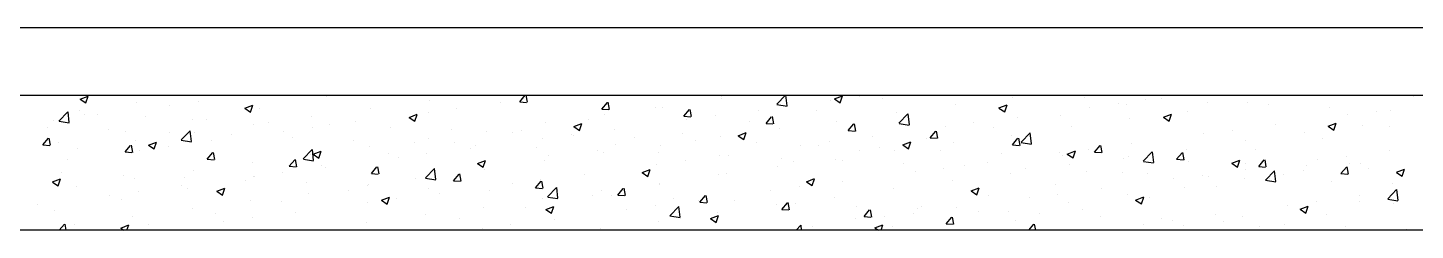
# Model space of a CAD drawing. Header units: millimetres. Extents: x 400382 to 401267, y 4543945 to 4544126.
# Drawn here: x 400748.623 to 400751.702, y 4543957.219 to 4543957.669 of the extents above; entities that cross this region are included whole.
import ezdxf

# ---------------------------------------------------------------- set-up
doc = ezdxf.new("R2010")
doc.units = ezdxf.units.MM
doc.layers.add('görünüş prota', color=4, linetype='Continuous')
doc.layers.add('kesit tarama prota', color=252, linetype='Continuous')

msp = doc.modelspace()

# ---------------------------------------------------------------- linework, layer by layer
at = {"layer": 'görünüş prota'}
for p, q in [((400789.12779, 4543957.66944), (400713.76012, 4543957.66944)), ((400713.76012, 4543957.51944), (400789.12779, 4543957.51944)), ((400789.12779, 4543957.21944), (400713.76012, 4543957.21944))]:
    msp.add_line(p, q, dxfattribs=at)
at = {"layer": 'kesit tarama prota', "color": 253, "linetype": 'Continuous'}
for p, q in [((400748.73947, 4543957.51086), (400748.7521, 4543957.50233)), ((400748.7395, 4543957.51092), (400748.75728, 4543957.51774)), ((400748.75214, 4543957.50232), (400748.75729, 4543957.51767)), ((400749.00152, 4543957.50553), (400749.00152, 4543957.50553)), ((400749.09772, 4543957.5182), (400749.09772, 4543957.5182)), ((400749.28487, 4543957.51573), (400749.28487, 4543957.51573)), ((400749.51502, 4543957.50826), (400749.51502, 4543957.50826)), ((400749.54714, 4543957.51944), (400749.54778, 4543957.51938)), ((400749.71478, 4543957.50476), (400749.72703, 4543957.51935)), ((400749.71478, 4543957.50477), (400749.72996, 4543957.50344)), ((400749.73159, 4543957.50374), (400749.72869, 4543957.51944)), ((400749.89697, 4543957.48882), (400749.90921, 4543957.50341)), ((400749.91377, 4543957.4878), (400749.91083, 4543957.50372)), ((400750.16279, 4543957.5122), (400750.16279, 4543957.5122)), ((400750.16316, 4543957.51674), (400750.16316, 4543957.51674)), ((400750.28509, 4543957.4993), (400750.30441, 4543957.51944)), ((400750.30807, 4543957.49584), (400750.30532, 4543957.51944)), ((400750.40528, 4543957.50758), (400750.40528, 4543957.50758)), ((400750.41301, 4543957.51141), (400750.42564, 4543957.50289)), ((400750.41304, 4543957.51147), (400750.43082, 4543957.5183)), ((400750.42568, 4543957.50287), (400750.43083, 4543957.51822)), ((400750.46887, 4543957.51595), (400750.46887, 4543957.51595)), ((400750.52028, 4543957.51182), (400750.52028, 4543957.51182)), ((400750.80904, 4543957.51498), (400750.80904, 4543957.51498)), ((400750.96847, 4543957.51498), (400750.96847, 4543957.51498)), ((400751.10406, 4543957.50925), (400751.10406, 4543957.50925)), ((400751.13864, 4543957.51274), (400751.13864, 4543957.51274)), ((400751.23965, 4543957.50352), (400751.23965, 4543957.50352)), ((400751.69569, 4543957.51944), (400751.69875, 4543957.51917)), ((400748.69229, 4543957.46208), (400748.71207, 4543957.4827)), ((400748.71527, 4543957.45862), (400748.71246, 4543957.48275)), ((400748.73684, 4543957.48644), (400748.73684, 4543957.48644)), ((400748.74956, 4543957.47685), (400748.74956, 4543957.47685)), ((400748.77752, 4543957.47604), (400748.77752, 4543957.47604)), ((400748.86514, 4543957.5027), (400748.86514, 4543957.5027)), ((400748.93793, 4543957.49716), (400748.93793, 4543957.49716)), ((400749.1045, 4543957.49051), (400749.11713, 4543957.48199)), ((400749.10453, 4543957.49057), (400749.12231, 4543957.4974)), ((400749.11717, 4543957.48198), (400749.12232, 4543957.49733)), ((400749.13674, 4543957.49031), (400749.13674, 4543957.49031)), ((400749.38461, 4543957.49038), (400749.38461, 4543957.49038)), ((400749.46956, 4543957.47023), (400749.48734, 4543957.47706)), ((400749.4822, 4543957.46163), (400749.48735, 4543957.47698)), ((400749.51151, 4543957.48129), (400749.51151, 4543957.48129)), ((400749.57509, 4543957.48966), (400749.57509, 4543957.48966)), ((400749.67129, 4543957.50233), (400749.67129, 4543957.50233)), ((400749.89697, 4543957.48883), (400749.91215, 4543957.4875)), ((400749.90256, 4543957.4769), (400749.90256, 4543957.4769)), ((400750.01503, 4543957.49131), (400750.01503, 4543957.49131)), ((400750.03086, 4543957.49316), (400750.03086, 4543957.49316)), ((400750.07915, 4543957.47288), (400750.0914, 4543957.48747)), ((400750.07915, 4543957.47289), (400750.09433, 4543957.47156)), ((400750.09595, 4543957.47186), (400750.09302, 4543957.48778)), ((400750.14867, 4543957.47379), (400750.14867, 4543957.47379)), ((400750.24487, 4543957.48646), (400750.24487, 4543957.48646)), ((400750.28537, 4543957.49869), (400750.30796, 4543957.49518)), ((400750.37215, 4543957.48639), (400750.37215, 4543957.48639)), ((400750.55033, 4543957.48084), (400750.55033, 4543957.48084)), ((400750.55616, 4543957.45726), (400750.57595, 4543957.47787)), ((400750.57914, 4543957.4538), (400750.57634, 4543957.47792)), ((400750.68074, 4543957.49872), (400750.68074, 4543957.49872)), ((400750.77804, 4543957.49107), (400750.79067, 4543957.48255)), ((400750.77807, 4543957.49113), (400750.79585, 4543957.49795)), ((400750.79071, 4543957.48253), (400750.79586, 4543957.49788)), ((400750.91354, 4543957.47379), (400750.91354, 4543957.47379)), ((400750.97886, 4543957.4917), (400750.97886, 4543957.4917)), ((400751.04245, 4543957.50008), (400751.04245, 4543957.50008)), ((400751.06167, 4543957.49921), (400751.06167, 4543957.49921)), ((400751.1431, 4543957.47079), (400751.16088, 4543957.47761)), ((400751.15574, 4543957.46219), (400751.16089, 4543957.47754)), ((400751.19659, 4543957.48362), (400751.19659, 4543957.48362)), ((400751.32851, 4543957.50266), (400751.32851, 4543957.50266)), ((400751.37524, 4543957.49779), (400751.37524, 4543957.49779)), ((400751.51083, 4543957.49207), (400751.51083, 4543957.49207)), ((400751.55244, 4543957.47583), (400751.55244, 4543957.47583)), ((400751.61602, 4543957.48421), (400751.61602, 4543957.48421)), ((400751.64642, 4543957.48634), (400751.64642, 4543957.48634)), ((400748.66752, 4543957.44846), (400748.66752, 4543957.44846)), ((400748.68132, 4543957.46338), (400748.68132, 4543957.46338)), ((400748.69257, 4543957.46147), (400748.71516, 4543957.45797)), ((400748.80311, 4543957.44273), (400748.80311, 4543957.44273)), ((400748.88515, 4543957.47112), (400748.88515, 4543957.47112)), ((400748.98861, 4543957.46488), (400748.98861, 4543957.46488)), ((400749.02074, 4543957.46539), (400749.02074, 4543957.46539)), ((400749.12438, 4543957.45508), (400749.12438, 4543957.45508)), ((400749.15633, 4543957.45966), (400749.15633, 4543957.45966)), ((400749.25268, 4543957.47134), (400749.25268, 4543957.47134)), ((400749.2549, 4543957.44751), (400749.2549, 4543957.44751)), ((400749.29192, 4543957.45393), (400749.29192, 4543957.45393)), ((400749.35109, 4543957.46017), (400749.35109, 4543957.46017)), ((400749.42751, 4543957.4482), (400749.42751, 4543957.4482)), ((400749.46953, 4543957.47017), (400749.48216, 4543957.46165)), ((400749.5631, 4543957.44247), (400749.5631, 4543957.44247)), ((400749.77215, 4543957.45901), (400749.77215, 4543957.45901)), ((400749.83456, 4543957.44983), (400749.8472, 4543957.44131)), ((400749.83459, 4543957.44989), (400749.85237, 4543957.45672)), ((400749.84724, 4543957.44129), (400749.85239, 4543957.45664)), ((400749.8669, 4543957.46589), (400749.8669, 4543957.46589)), ((400749.92467, 4543957.4443), (400749.92467, 4543957.4443)), ((400750.08508, 4543957.46542), (400750.08508, 4543957.46542)), ((400750.22402, 4543957.46097), (400750.22402, 4543957.46097)), ((400750.26134, 4543957.45694), (400750.27358, 4543957.47153)), ((400750.26134, 4543957.45695), (400750.27652, 4543957.45562)), ((400750.27814, 4543957.45592), (400750.2752, 4543957.47184)), ((400750.29011, 4543957.44553), (400750.29011, 4543957.44553)), ((400750.41841, 4543957.46179), (400750.41841, 4543957.46179)), ((400750.44352, 4543957.441), (400750.45576, 4543957.45559)), ((400750.46032, 4543957.43998), (400750.45739, 4543957.4559)), ((400750.55645, 4543957.45664), (400750.57904, 4543957.45314)), ((400750.65866, 4543957.44955), (400750.65866, 4543957.44955)), ((400750.72225, 4543957.45792), (400750.72225, 4543957.45792)), ((400750.76541, 4543957.44836), (400750.76541, 4543957.44836)), ((400750.81845, 4543957.47059), (400750.81845, 4543957.47059)), ((400750.93788, 4543957.44947), (400750.93788, 4543957.44947)), ((400751.06829, 4543957.46736), (400751.06829, 4543957.46736)), ((400751.14307, 4543957.47073), (400751.1557, 4543957.4622)), ((400751.29582, 4543957.44205), (400751.29582, 4543957.44205)), ((400751.39202, 4543957.45471), (400751.39202, 4543957.45471)), ((400751.5081, 4543957.45038), (400751.52074, 4543957.44186)), ((400751.50813, 4543957.45044), (400751.52591, 4543957.45727)), ((400751.52077, 4543957.44185), (400751.52592, 4543957.45719)), ((400751.58413, 4543957.45225), (400751.58413, 4543957.45225)), ((400751.6437, 4543957.44937), (400751.6437, 4543957.44937)), ((400748.65692, 4543957.40934), (400748.66916, 4543957.42393)), ((400748.67372, 4543957.40832), (400748.67079, 4543957.42424)), ((400748.69236, 4543957.41403), (400748.69236, 4543957.41403)), ((400748.84048, 4543957.43945), (400748.84048, 4543957.43945)), ((400748.86205, 4543957.41815), (400748.86205, 4543957.41815)), ((400748.89111, 4543957.40865), (400748.90889, 4543957.41548)), ((400748.90376, 4543957.40005), (400748.90891, 4543957.4154)), ((400748.9387, 4543957.437), (400748.9387, 4543957.437)), ((400748.96337, 4543957.42004), (400748.98315, 4543957.44066)), ((400748.96365, 4543957.41943), (400748.98624, 4543957.41592)), ((400748.98635, 4543957.41658), (400748.98354, 4543957.4407)), ((400748.99397, 4543957.43719), (400748.99397, 4543957.43719)), ((400749.0309, 4543957.41802), (400749.0309, 4543957.41802)), ((400749.07429, 4543957.43127), (400749.07429, 4543957.43127)), ((400749.19131, 4543957.43914), (400749.19131, 4543957.43914)), ((400749.20988, 4543957.42554), (400749.20988, 4543957.42554)), ((400749.34547, 4543957.41981), (400749.34547, 4543957.41981)), ((400749.48106, 4543957.41408), (400749.48106, 4543957.41408)), ((400749.51193, 4543957.42371), (400749.51193, 4543957.42371)), ((400749.57064, 4543957.41503), (400749.57064, 4543957.41503)), ((400749.64023, 4543957.43997), (400749.64023, 4543957.43997)), ((400749.69869, 4543957.43675), (400749.69869, 4543957.43675)), ((400749.71877, 4543957.44046), (400749.71877, 4543957.44046)), ((400749.76489, 4543957.42327), (400749.76489, 4543957.42327)), ((400749.82847, 4543957.43164), (400749.82847, 4543957.43164)), ((400749.83428, 4543957.43102), (400749.83428, 4543957.43102)), ((400749.96987, 4543957.42529), (400749.96987, 4543957.42529)), ((400750.07589, 4543957.43554), (400750.07589, 4543957.43554)), ((400750.10546, 4543957.41956), (400750.10546, 4543957.41956)), ((400750.1597, 4543957.42765), (400750.1597, 4543957.42765)), ((400750.19959, 4543957.42949), (400750.21223, 4543957.42097)), ((400750.19962, 4543957.42955), (400750.2174, 4543957.43637)), ((400750.21227, 4543957.42095), (400750.21742, 4543957.4363)), ((400750.24105, 4543957.41383), (400750.24105, 4543957.41383)), ((400750.40205, 4543957.41577), (400750.40205, 4543957.41577)), ((400750.44352, 4543957.44101), (400750.4587, 4543957.43968)), ((400750.49825, 4543957.42843), (400750.49825, 4543957.42843)), ((400750.56465, 4543957.4092), (400750.58243, 4543957.41603)), ((400750.5773, 4543957.40061), (400750.58245, 4543957.41596)), ((400750.61729, 4543957.42293), (400750.61729, 4543957.42293)), ((400750.6257, 4543957.42506), (400750.63795, 4543957.43966)), ((400750.62571, 4543957.42507), (400750.64089, 4543957.42374)), ((400750.64251, 4543957.42404), (400750.63957, 4543957.43997)), ((400750.67766, 4543957.41417), (400750.67766, 4543957.41417)), ((400750.80595, 4543957.43043), (400750.80595, 4543957.43043)), ((400750.80789, 4543957.40912), (400750.82013, 4543957.42372)), ((400750.82469, 4543957.4081), (400750.82175, 4543957.42403)), ((400750.82724, 4543957.41521), (400750.84703, 4543957.43583)), ((400750.82753, 4543957.4146), (400750.85012, 4543957.4111)), ((400750.85022, 4543957.41175), (400750.84742, 4543957.43588)), ((400751.07182, 4543957.41256), (400751.07182, 4543957.41256)), ((400751.23224, 4543957.43368), (400751.23224, 4543957.43368)), ((400751.32542, 4543957.41811), (400751.32542, 4543957.41811)), ((400751.45584, 4543957.43599), (400751.45584, 4543957.43599)), ((400751.49557, 4543957.42394), (400751.49557, 4543957.42394)), ((400748.65692, 4543957.40935), (400748.6721, 4543957.40802)), ((400748.73375, 4543957.40189), (400748.73375, 4543957.40189)), ((400748.8391, 4543957.3934), (400748.85135, 4543957.40799)), ((400748.8391, 4543957.39341), (400748.85428, 4543957.39208)), ((400748.85591, 4543957.39238), (400748.85297, 4543957.4083)), ((400748.87111, 4543957.39698), (400748.87111, 4543957.39698)), ((400748.89108, 4543957.40859), (400748.90372, 4543957.40007)), ((400748.9347, 4543957.40535), (400748.9347, 4543957.40535)), ((400749.02129, 4543957.37746), (400749.03353, 4543957.39205)), ((400749.03809, 4543957.37644), (400749.03516, 4543957.39236)), ((400749.23444, 4543957.378), (400749.25423, 4543957.39862)), ((400749.24959, 4543957.38678), (400749.24959, 4543957.38678)), ((400749.25742, 4543957.37454), (400749.25462, 4543957.39866)), ((400749.25611, 4543957.38825), (400749.26875, 4543957.37973)), ((400749.25614, 4543957.38831), (400749.27393, 4543957.39514)), ((400749.26879, 4543957.37971), (400749.27394, 4543957.39506)), ((400749.38152, 4543957.40583), (400749.38152, 4543957.40583)), ((400749.42251, 4543957.38961), (400749.42251, 4543957.38961)), ((400749.44469, 4543957.38111), (400749.44469, 4543957.38111)), ((400749.50828, 4543957.38948), (400749.50828, 4543957.38948)), ((400749.60447, 4543957.40215), (400749.60447, 4543957.40215)), ((400749.61665, 4543957.40836), (400749.61665, 4543957.40836)), ((400749.75225, 4543957.40263), (400749.75225, 4543957.40263)), ((400749.77963, 4543957.38469), (400749.77963, 4543957.38469)), ((400749.88784, 4543957.3969), (400749.88784, 4543957.3969)), ((400749.89948, 4543957.39234), (400749.89948, 4543957.39234)), ((400749.92776, 4543957.41012), (400749.92776, 4543957.41012)), ((400750.02343, 4543957.39117), (400750.02343, 4543957.39117)), ((400750.02777, 4543957.4086), (400750.02777, 4543957.4086)), ((400750.15902, 4543957.38544), (400750.15902, 4543957.38544)), ((400750.17805, 4543957.38628), (400750.17805, 4543957.38628)), ((400750.33846, 4543957.40739), (400750.33846, 4543957.40739)), ((400750.37664, 4543957.4081), (400750.37664, 4543957.4081)), ((400750.46916, 4543957.39751), (400750.46916, 4543957.39751)), ((400750.51223, 4543957.40237), (400750.51223, 4543957.40237)), ((400750.54724, 4543957.39628), (400750.54724, 4543957.39628)), ((400750.56462, 4543957.40914), (400750.57726, 4543957.40062)), ((400750.64782, 4543957.39664), (400750.64782, 4543957.39664)), ((400750.78341, 4543957.39092), (400750.78341, 4543957.39092)), ((400750.80789, 4543957.40913), (400750.82307, 4543957.40781)), ((400750.91204, 4543957.39152), (400750.91204, 4543957.39152)), ((400750.91901, 4543957.38519), (400750.91901, 4543957.38519)), ((400750.92965, 4543957.3888), (400750.94229, 4543957.38028)), ((400750.92968, 4543957.38886), (400750.94747, 4543957.39569)), ((400750.94233, 4543957.38027), (400750.94748, 4543957.39561)), ((400750.97563, 4543957.3999), (400750.97563, 4543957.3999)), ((400750.99007, 4543957.39318), (400751.00232, 4543957.40778)), ((400750.99007, 4543957.3932), (400751.00526, 4543957.39187)), ((400751.00688, 4543957.39217), (400751.00394, 4543957.40809)), ((400751.0652, 4543957.3828), (400751.0652, 4543957.3828)), ((400751.09832, 4543957.37317), (400751.11811, 4543957.39379)), ((400751.1213, 4543957.36971), (400751.1185, 4543957.39383)), ((400751.17226, 4543957.37725), (400751.1845, 4543957.39184)), ((400751.18906, 4543957.37623), (400751.18612, 4543957.39215)), ((400751.1935, 4543957.39906), (400751.1935, 4543957.39906)), ((400751.34744, 4543957.39851), (400751.34744, 4543957.39851)), ((400751.5492, 4543957.38402), (400751.5492, 4543957.38402)), ((400751.6454, 4543957.39669), (400751.6454, 4543957.39669)), ((400748.7107, 4543957.37586), (400748.7107, 4543957.37586)), ((400748.99088, 4543957.35264), (400748.99088, 4543957.35264)), ((400749.02129, 4543957.37747), (400749.03647, 4543957.37614)), ((400749.1213, 4543957.37052), (400749.1213, 4543957.37052)), ((400749.20347, 4543957.36152), (400749.21572, 4543957.37611)), ((400749.20347, 4543957.36153), (400749.21865, 4543957.3602)), ((400749.22028, 4543957.3605), (400749.21734, 4543957.37642)), ((400749.23473, 4543957.37739), (400749.25732, 4543957.37388)), ((400749.27438, 4543957.36418), (400749.27438, 4543957.36418)), ((400749.28427, 4543957.35999), (400749.28427, 4543957.35999)), ((400749.38566, 4543957.34558), (400749.3979, 4543957.36017)), ((400749.40246, 4543957.34456), (400749.39952, 4543957.36048)), ((400749.50552, 4543957.33596), (400749.52531, 4543957.35657)), ((400749.5285, 4543957.3325), (400749.5257, 4543957.35662)), ((400749.62114, 4543957.36791), (400749.63378, 4543957.35938)), ((400749.62117, 4543957.36797), (400749.63896, 4543957.37479)), ((400749.63151, 4543957.35926), (400749.63151, 4543957.35926)), ((400749.63382, 4543957.35937), (400749.63897, 4543957.37472)), ((400749.63714, 4543957.35542), (400749.63714, 4543957.35542)), ((400749.76906, 4543957.37446), (400749.76906, 4543957.37446)), ((400749.9862, 4543957.34762), (400750.00399, 4543957.35445)), ((400749.99885, 4543957.33903), (400750.004, 4543957.35438)), ((400750.01827, 4543957.36524), (400750.01827, 4543957.36524)), ((400750.08185, 4543957.37361), (400750.08185, 4543957.37361)), ((400750.28702, 4543957.36098), (400750.28702, 4543957.36098)), ((400750.29461, 4543957.37971), (400750.29461, 4543957.37971)), ((400750.32103, 4543957.37208), (400750.32103, 4543957.37208)), ((400750.41532, 4543957.37724), (400750.41532, 4543957.37724)), ((400750.4302, 4543957.37398), (400750.4302, 4543957.37398)), ((400750.56579, 4543957.36825), (400750.56579, 4543957.36825)), ((400750.59184, 4543957.34937), (400750.59184, 4543957.34937)), ((400750.65543, 4543957.35774), (400750.65543, 4543957.35774)), ((400750.70138, 4543957.36253), (400750.70138, 4543957.36253)), ((400750.75163, 4543957.37041), (400750.75163, 4543957.37041)), ((400750.83697, 4543957.3568), (400750.83697, 4543957.3568)), ((400750.93479, 4543957.36492), (400750.93479, 4543957.36492)), ((400750.97256, 4543957.35107), (400750.97256, 4543957.35107)), ((400751.0546, 4543957.37946), (400751.0546, 4543957.37946)), ((400751.09861, 4543957.37256), (400751.1212, 4543957.36906)), ((400751.17226, 4543957.37726), (400751.18744, 4543957.37593)), ((400751.19019, 4543957.37373), (400751.19019, 4543957.37373)), ((400751.19932, 4543957.37309), (400751.19932, 4543957.37309)), ((400751.29468, 4543957.36846), (400751.30732, 4543957.35994)), ((400751.29471, 4543957.36852), (400751.3125, 4543957.37535)), ((400751.30736, 4543957.35992), (400751.31251, 4543957.37527)), ((400751.3252, 4543957.35453), (400751.3252, 4543957.35453)), ((400751.32578, 4543957.368), (400751.32578, 4543957.368)), ((400751.35444, 4543957.36131), (400751.36669, 4543957.3759)), ((400751.35444, 4543957.36132), (400751.36963, 4543957.35999)), ((400751.37124, 4543957.36029), (400751.36831, 4543957.37621)), ((400751.3694, 4543957.33113), (400751.38919, 4543957.35175)), ((400751.39238, 4543957.32767), (400751.38957, 4543957.35179)), ((400751.45275, 4543957.35143), (400751.45275, 4543957.35143)), ((400751.46137, 4543957.36227), (400751.46137, 4543957.36227)), ((400751.48562, 4543957.37565), (400751.48562, 4543957.37565)), ((400751.53663, 4543957.34537), (400751.54887, 4543957.35996)), ((400751.55343, 4543957.34435), (400751.55049, 4543957.36027)), ((400751.55644, 4543957.36817), (400751.55644, 4543957.36817)), ((400751.58104, 4543957.36769), (400751.58104, 4543957.36769)), ((400751.59696, 4543957.35654), (400751.59696, 4543957.35654)), ((400751.65974, 4543957.34818), (400751.67753, 4543957.355)), ((400751.67239, 4543957.33958), (400751.67754, 4543957.35493)), ((400748.67767, 4543957.32667), (400748.6903, 4543957.31815)), ((400748.67769, 4543957.32673), (400748.69548, 4543957.33355)), ((400748.69034, 4543957.31813), (400748.69549, 4543957.33348)), ((400748.69902, 4543957.34774), (400748.69902, 4543957.34774)), ((400748.83461, 4543957.34201), (400748.83461, 4543957.34201)), ((400748.85896, 4543957.33359), (400748.85896, 4543957.33359)), ((400748.9702, 4543957.33628), (400748.9702, 4543957.33628)), ((400749.10579, 4543957.33055), (400749.10579, 4543957.33055)), ((400749.12449, 4543957.33896), (400749.12449, 4543957.33896)), ((400749.12626, 4543957.33875), (400749.12626, 4543957.33875)), ((400749.18808, 4543957.34733), (400749.18808, 4543957.34733)), ((400749.24139, 4543957.32482), (400749.24139, 4543957.32482)), ((400749.37698, 4543957.31909), (400749.37698, 4543957.31909)), ((400749.37843, 4543957.32127), (400749.37843, 4543957.32127)), ((400749.38566, 4543957.34559), (400749.40084, 4543957.34426)), ((400749.48338, 4543957.33384), (400749.48338, 4543957.33384)), ((400749.50581, 4543957.33534), (400749.5284, 4543957.33184)), ((400749.50884, 4543957.33915), (400749.50884, 4543957.33915)), ((400749.56784, 4543957.32964), (400749.58008, 4543957.34423)), ((400749.56784, 4543957.32965), (400749.58302, 4543957.32832)), ((400749.58465, 4543957.32862), (400749.58171, 4543957.34454)), ((400749.69807, 4543957.32309), (400749.69807, 4543957.32309)), ((400749.75002, 4543957.3137), (400749.76227, 4543957.32829)), ((400749.76165, 4543957.33146), (400749.76165, 4543957.33146)), ((400749.76683, 4543957.31268), (400749.76389, 4543957.3286)), ((400749.85785, 4543957.34412), (400749.85785, 4543957.34412)), ((400749.98618, 4543957.34756), (400749.99881, 4543957.33904)), ((400750.02468, 4543957.32405), (400750.02468, 4543957.32405)), ((400750.02477, 4543957.32123), (400750.02477, 4543957.32123)), ((400750.15661, 4543957.34309), (400750.15661, 4543957.34309)), ((400750.1729, 4543957.34665), (400750.1729, 4543957.34665)), ((400750.35121, 4543957.32722), (400750.36384, 4543957.3187)), ((400750.35123, 4543957.32728), (400750.36902, 4543957.33411)), ((400750.36388, 4543957.31868), (400750.36903, 4543957.33403)), ((400750.43143, 4543957.32825), (400750.43143, 4543957.32825)), ((400750.67457, 4543957.32961), (400750.67457, 4543957.32961)), ((400750.80286, 4543957.34587), (400750.80286, 4543957.34587)), ((400750.90306, 4543957.32223), (400750.90306, 4543957.32223)), ((400751.05119, 4543957.34766), (400751.05119, 4543957.34766)), ((400751.10815, 4543957.34534), (400751.10815, 4543957.34534)), ((400751.16542, 4543957.3335), (400751.16542, 4543957.3335)), ((400751.229, 4543957.34187), (400751.229, 4543957.34187)), ((400751.24374, 4543957.33961), (400751.24374, 4543957.33961)), ((400751.32233, 4543957.33355), (400751.32233, 4543957.33355)), ((400751.36969, 4543957.33052), (400751.39228, 4543957.32701)), ((400751.37933, 4543957.33388), (400751.37933, 4543957.33388)), ((400751.40831, 4543957.34274), (400751.40831, 4543957.34274)), ((400751.51492, 4543957.32815), (400751.51492, 4543957.32815)), ((400751.53663, 4543957.34538), (400751.55181, 4543957.34405)), ((400751.65051, 4543957.32242), (400751.65051, 4543957.32242)), ((400751.65972, 4543957.34812), (400751.67235, 4543957.3396)), ((400748.73066, 4543957.31733), (400748.73066, 4543957.31733)), ((400748.80429, 4543957.2968), (400748.80429, 4543957.2968)), ((400748.83, 4543957.2879), (400748.83, 4543957.2879)), ((400748.86788, 4543957.30517), (400748.86788, 4543957.30517)), ((400748.96408, 4543957.31784), (400748.96408, 4543957.31784)), ((400748.97813, 4543957.31333), (400748.97813, 4543957.31333)), ((400749.0427, 4543957.30633), (400749.05533, 4543957.2978)), ((400749.04272, 4543957.30639), (400749.06051, 4543957.31321)), ((400749.05537, 4543957.29779), (400749.06052, 4543957.31314)), ((400749.2465, 4543957.30223), (400749.2465, 4543957.30223)), ((400749.33525, 4543957.30841), (400749.33525, 4543957.30841)), ((400749.40776, 4543957.28604), (400749.42554, 4543957.29287)), ((400749.4204, 4543957.27745), (400749.42555, 4543957.2928)), ((400749.44146, 4543957.2893), (400749.44146, 4543957.2893)), ((400749.51257, 4543957.31336), (400749.51257, 4543957.31336)), ((400749.53765, 4543957.30197), (400749.53765, 4543957.30197)), ((400749.64816, 4543957.30763), (400749.64816, 4543957.30763)), ((400749.75003, 4543957.31371), (400749.76521, 4543957.31238)), ((400749.76597, 4543957.2899), (400749.76597, 4543957.2899)), ((400749.7766, 4543957.29391), (400749.79639, 4543957.31453)), ((400749.77689, 4543957.2933), (400749.79948, 4543957.2898)), ((400749.78375, 4543957.30191), (400749.78375, 4543957.30191)), ((400749.79958, 4543957.29046), (400749.79678, 4543957.31458)), ((400749.87664, 4543957.2958), (400749.87664, 4543957.2958)), ((400749.89639, 4543957.30779), (400749.89639, 4543957.30779)), ((400749.91934, 4543957.29618), (400749.91934, 4543957.29618)), ((400749.93221, 4543957.29776), (400749.94445, 4543957.31235)), ((400749.93221, 4543957.29777), (400749.94739, 4543957.29644)), ((400749.94901, 4543957.29674), (400749.94608, 4543957.31267)), ((400750.05493, 4543957.29045), (400750.05493, 4543957.29045)), ((400750.11439, 4543957.28182), (400750.12664, 4543957.29642)), ((400750.1312, 4543957.2808), (400750.12826, 4543957.29673)), ((400750.27164, 4543957.30721), (400750.27164, 4543957.30721)), ((400750.33523, 4543957.31559), (400750.33523, 4543957.31559)), ((400750.41223, 4543957.29268), (400750.41223, 4543957.29268)), ((400750.54415, 4543957.31173), (400750.54415, 4543957.31173)), ((400750.71624, 4543957.30688), (400750.72887, 4543957.29836)), ((400750.71626, 4543957.30694), (400750.73405, 4543957.31377)), ((400750.72891, 4543957.29834), (400750.73406, 4543957.31369)), ((400750.75493, 4543957.29681), (400750.75493, 4543957.29681)), ((400750.84522, 4543957.29134), (400750.84522, 4543957.29134)), ((400750.90881, 4543957.29971), (400750.90881, 4543957.29971)), ((400751.005, 4543957.31238), (400751.005, 4543957.31238)), ((400751.06211, 4543957.29825), (400751.06211, 4543957.29825)), ((400751.0813, 4543957.2866), (400751.09908, 4543957.29342)), ((400751.09394, 4543957.278), (400751.09909, 4543957.29335)), ((400751.11205, 4543957.29189), (400751.11205, 4543957.29189)), ((400751.19041, 4543957.31451), (400751.19041, 4543957.31451)), ((400751.26018, 4543957.31732), (400751.26018, 4543957.31732)), ((400751.57858, 4543957.29651), (400751.57858, 4543957.29651)), ((400751.64048, 4543957.28909), (400751.66026, 4543957.3097)), ((400751.64077, 4543957.28848), (400751.66336, 4543957.28497)), ((400751.66346, 4543957.28563), (400751.66065, 4543957.30975)), ((400748.64388, 4543957.27568), (400748.64388, 4543957.27568)), ((400748.68187, 4543957.26247), (400748.68187, 4543957.26247)), ((400748.98779, 4543957.26808), (400748.98779, 4543957.26808)), ((400749.03899, 4543957.25756), (400749.03899, 4543957.25756)), ((400749.11821, 4543957.28597), (400749.11821, 4543957.28597)), ((400749.18712, 4543957.28298), (400749.18712, 4543957.28298)), ((400749.21746, 4543957.25981), (400749.21746, 4543957.25981)), ((400749.37787, 4543957.28093), (400749.37787, 4543957.28093)), ((400749.40773, 4543957.28598), (400749.42036, 4543957.27746)), ((400749.63405, 4543957.27086), (400749.63405, 4543957.27086)), ((400749.72851, 4543957.27037), (400749.72851, 4543957.27037)), ((400749.77276, 4543957.26564), (400749.78539, 4543957.25712)), ((400749.77279, 4543957.2657), (400749.79057, 4543957.27253)), ((400749.78543, 4543957.2571), (400749.79058, 4543957.27245)), ((400749.95145, 4543957.26506), (400749.95145, 4543957.26506)), ((400750.01503, 4543957.27343), (400750.01503, 4543957.27343)), ((400750.04768, 4543957.25187), (400750.06747, 4543957.27249)), ((400750.07066, 4543957.24841), (400750.06785, 4543957.27254)), ((400750.11123, 4543957.2861), (400750.11123, 4543957.2861)), ((400750.11439, 4543957.28183), (400750.12958, 4543957.28051)), ((400750.15352, 4543957.25854), (400750.15352, 4543957.25854)), ((400750.19052, 4543957.28472), (400750.19052, 4543957.28472)), ((400750.28393, 4543957.27642), (400750.28393, 4543957.27642)), ((400750.29658, 4543957.26588), (400750.30882, 4543957.28048)), ((400750.29658, 4543957.26589), (400750.31176, 4543957.26457)), ((400750.31338, 4543957.26487), (400750.31044, 4543957.28079)), ((400750.32611, 4543957.27899), (400750.32611, 4543957.27899)), ((400750.4617, 4543957.27326), (400750.4617, 4543957.27326)), ((400750.47876, 4543957.24994), (400750.49101, 4543957.26454)), ((400750.49557, 4543957.24893), (400750.49263, 4543957.26485)), ((400750.58861, 4543957.25756), (400750.58861, 4543957.25756)), ((400750.59729, 4543957.26753), (400750.59729, 4543957.26753)), ((400750.6068, 4543957.27138), (400750.6068, 4543957.27138)), ((400750.68481, 4543957.27022), (400750.68481, 4543957.27022)), ((400750.73288, 4543957.2618), (400750.73288, 4543957.2618)), ((400750.79978, 4543957.26132), (400750.79978, 4543957.26132)), ((400750.9317, 4543957.28036), (400750.9317, 4543957.28036)), ((400750.96392, 4543957.26646), (400750.96392, 4543957.26646)), ((400751.08127, 4543957.28654), (400751.0939, 4543957.27801)), ((400751.4188, 4543957.27547), (400751.4188, 4543957.27547)), ((400751.4463, 4543957.26619), (400751.45893, 4543957.25767)), ((400751.44633, 4543957.26625), (400751.46411, 4543957.27308)), ((400751.44966, 4543957.26688), (400751.44966, 4543957.26688)), ((400751.45897, 4543957.25766), (400751.46412, 4543957.27301)), ((400751.48238, 4543957.28384), (400751.48238, 4543957.28384)), ((400751.57796, 4543957.28314), (400751.57796, 4543957.28314)), ((400751.65344, 4543957.27928), (400751.65344, 4543957.27928)), ((400748.69313, 4543957.21944), (400748.70441, 4543957.23287)), ((400748.70857, 4543957.21944), (400748.70603, 4543957.23318)), ((400748.72757, 4543957.23278), (400748.72757, 4543957.23278)), ((400748.82931, 4543957.22446), (400748.84709, 4543957.23129)), ((400748.84315, 4543957.21944), (400748.84711, 4543957.23122)), ((400748.85587, 4543957.24904), (400748.85587, 4543957.24904)), ((400748.89086, 4543957.23213), (400748.89086, 4543957.23213)), ((400749.05767, 4543957.23878), (400749.05767, 4543957.23878)), ((400749.12126, 4543957.24715), (400749.12126, 4543957.24715)), ((400749.37534, 4543957.23672), (400749.37534, 4543957.23672)), ((400749.50575, 4543957.2546), (400749.50575, 4543957.2546)), ((400749.58038, 4543957.24495), (400749.58038, 4543957.24495)), ((400749.69483, 4543957.23128), (400749.69483, 4543957.23128)), ((400749.79103, 4543957.24394), (400749.79103, 4543957.24394)), ((400750.0216, 4543957.23949), (400750.0216, 4543957.23949)), ((400750.04797, 4543957.25126), (400750.07056, 4543957.24776)), ((400750.13779, 4543957.2453), (400750.15042, 4543957.23678)), ((400750.13782, 4543957.24536), (400750.1556, 4543957.25219)), ((400750.15046, 4543957.23676), (400750.15561, 4543957.25211)), ((400750.32798, 4543957.21944), (400750.33854, 4543957.23045)), ((400750.34022, 4543957.21944), (400750.33893, 4543957.23049)), ((400750.36461, 4543957.22807), (400750.36461, 4543957.22807)), ((400750.45867, 4543957.24595), (400750.45867, 4543957.24595)), ((400750.47876, 4543957.24996), (400750.49395, 4543957.24863)), ((400750.50285, 4543957.22502), (400750.52063, 4543957.23184)), ((400750.51651, 4543957.21944), (400750.52064, 4543957.23177)), ((400750.52502, 4543957.24919), (400750.52502, 4543957.24919)), ((400750.54107, 4543957.22717), (400750.54107, 4543957.22717)), ((400750.66095, 4543957.23401), (400750.67319, 4543957.2486)), ((400750.66095, 4543957.23402), (400750.67613, 4543957.23269)), ((400750.67148, 4543957.24506), (400750.67148, 4543957.24506)), ((400750.67775, 4543957.23299), (400750.67481, 4543957.24891)), ((400750.81579, 4543957.24104), (400750.81579, 4543957.24104)), ((400750.84428, 4543957.21944), (400750.85538, 4543957.23266)), ((400750.85949, 4543957.21944), (400750.857, 4543957.23297)), ((400750.86847, 4543957.25608), (400750.86847, 4543957.25608)), ((400751.00406, 4543957.25035), (400751.00406, 4543957.25035)), ((400751.0986, 4543957.23332), (400751.0986, 4543957.23332)), ((400751.13965, 4543957.24462), (400751.13965, 4543957.24462)), ((400751.16218, 4543957.24169), (400751.16218, 4543957.24169)), ((400751.18732, 4543957.22995), (400751.18732, 4543957.22995)), ((400751.25838, 4543957.25435), (400751.25838, 4543957.25435)), ((400751.27524, 4543957.23889), (400751.27524, 4543957.23889)), ((400751.31925, 4543957.24899), (400751.31925, 4543957.24899)), ((400751.35718, 4543957.22843), (400751.35718, 4543957.22843)), ((400751.41083, 4543957.23316), (400751.41083, 4543957.23316)), ((400751.50531, 4543957.25385), (400751.50531, 4543957.25385)), ((400751.54643, 4543957.22743), (400751.54643, 4543957.22743)), ((400748.82928, 4543957.2244), (400748.83665, 4543957.21944)), ((400749.43225, 4543957.21952), (400749.43225, 4543957.21952)), ((400749.63125, 4543957.2229), (400749.63125, 4543957.2229)), ((400749.8933, 4543957.22323), (400749.8933, 4543957.22323)), ((400750.31054, 4543957.22053), (400750.31054, 4543957.22053)), ((400750.50282, 4543957.22496), (400750.51101, 4543957.21944)), ((400751.68202, 4543957.2217), (400751.68202, 4543957.2217))]:
    msp.add_line(p, q, dxfattribs=at)

doc.saveas('drawing.dxf')
